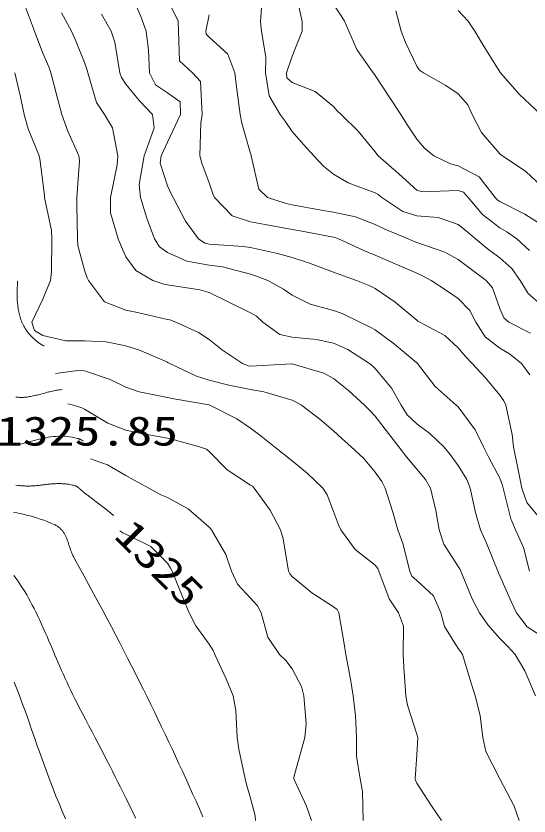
# Model space of a CAD drawing. Units: millimetres at full size, sheet at 1:500; details may follow other scales. Extents: x -209175 to 420500, y 0 to 351151.
# Drawn here: x 129463 to 141815, y 95440 to 114699 of the extents above; entities that cross this region are included whole.
import ezdxf
from ezdxf.enums import TextEntityAlignment as Align

# ---------------------------------------------------------------- set-up
doc = ezdxf.new("R2010")
doc.units = ezdxf.units.MM
doc.header["$LTSCALE"] = 500
for name, color, linetype, lineweight in [('D-BGD-HICN', 7, 'Continuous', 13), ('D-BGD-LWCN', 8, 'Continuous', 13), ('D-BGD-TXT', 7, 'Continuous', 13)]:
    doc.layers.add(name, color=color, linetype=linetype, lineweight=lineweight)
doc.styles.add('ＭＳ ゴシック', font='')
doc.styles.get('ＭＳ ゴシック').set_extended_font_data('MS Gothic')

msp = doc.modelspace()

# ---------------------------------------------------------------- linework, layer by layer
at = {"layer": 'D-BGD-HICN'}
for points in [[(141829.9, 109049.9), (141520.9, 109331), (141279.2, 109499.2), (141111, 109602.7), (140698.7, 109918.7), (140346.4, 110331), (140237, 110457), (140111, 110501.8), (139243.5, 110463.5), (139111, 110506.3), (138678.8, 110898.8), (138184.1, 111331), (138150, 111370), (138111, 111429.9), (137704.3, 111924.3), (137290, 112331), (137198.7, 112418.7), (137111, 112519.1), (136665.4, 112885.4), (136111, 113099.7), (135988, 113208), (135975.7, 113331), (136111, 113730.3), (136352.6, 114331), (136350.1, 114570.1), (136185.3, 115331)], [(141830.2, 101331), (141679.6, 101899.6), (141492.6, 102331), (141373.6, 102593.6), (141193.1, 103331), (141177.8, 103397.8), (141111, 103574.6), (140849.8, 104069.8), (140722.7, 104331), (140520.1, 104740.1), (140111, 105291.8), (140089.9, 105309.9), (140060.3, 105331), (139557.4, 105777.4), (139129.2, 106331), (139120, 106340), (139111, 106347.6), (138577.1, 106797.1), (138111, 107142), (137991, 107211), (137744.2, 107331), (137319.6, 107539.6), (137111, 107612.3), (136543.2, 107763.2), (136111, 107980.7), (135903.7, 108123.7), (135524.2, 108331), (135225.8, 108445.8), (135111, 108481.9), (134437.1, 108657.1), (134111, 108701.9), (133578.9, 108798.9), (133111, 109003), (132921.1, 109141.1), (132797.4, 109331), (132615.2, 109835.2), (132463.3, 110331), (132425.5, 110645.5), (132550.7, 111331), (132787.4, 112007.4), (132750.1, 112331), (132434.9, 112654.9), (132111, 113054.6), (132000.3, 113220.3), (131961.1, 113331), (131845.7, 114065.7), (131756.8, 114331), (131524.7, 114744.7)], [(137819, 95331), (137808, 96028), (137748, 96331), (137662.5, 96882.5), (137662.1, 97331), (137636, 97856), (137580.6, 98331), (137514.6, 98734.6), (137403.3, 99331), (137363.9, 99583.9), (137236.1, 100331), (137193.6, 100413.6), (137111, 100477.5), (136589.5, 100809.5), (136111, 101207.2), (136052.9, 101272.9), (136024.9, 101331), (135895, 102115), (135832.3, 102331), (135579.1, 102799.1), (135200.6, 103331), (135156.1, 103376.1), (135111, 103406.1), (134551, 103771), (134111, 104217.2), (134049.7, 104269.7), (133884.6, 104331), (133275.2, 104495.2), (133111, 104532.9), (132438, 104658), (132111, 104728), (131675.8, 104895.8), (131111, 105234), (131046.8, 105266.8), (130850.7, 105331), (130712.1, 105362.5)], [(131815.7, 102670.3), (131801.4, 102683.1), (131787.1, 102695.8), (131772.7, 102708.4), (131758.3, 102720.9), (131743.7, 102733.3), (131729.1, 102745.6), (131714.5, 102757.8), (131699.7, 102770), (131684.9, 102782.1), (131670, 102794.2), (131655, 102806.2), (131639.9, 102818.1), (131624.8, 102830.1), (131609.6, 102842), (131594.3, 102853.9), (131578.9, 102865.7), (131563.4, 102877.6), (131547.8, 102889.5), (131532.2, 102901.3), (131516.5, 102913.2), (131500.6, 102925.1), (131484.7, 102937.1), (131468.7, 102949.1), (131452.6, 102961.1), (131436.4, 102973.2), (131420.1, 102985.3), (131403.8, 102997.5), (131387.3, 103009.8), (131370.7, 103022.1), (131354, 103034.5), (131337.2, 103047.1), (131320.4, 103059.7), (131303.4, 103072.4), (131286.3, 103085.3), (131269.1, 103098.2), (131251.8, 103111.3), (131234.4, 103124.6), (131216.9, 103137.9), (131199.3, 103151.5), (131181.5, 103165.1), (131163.7, 103179), (131145.7, 103193), (131127.6, 103207.2), (131109.4, 103221.5), (131091.1, 103236.1), (131072.7, 103250.9), (131054.2, 103265.8), (131035.5, 103281), (131032, 103283.9), (131028.5, 103286.8), (131025.1, 103289.7), (131021.8, 103292.6), (131018.6, 103295.5), (131015.4, 103298.4), (131012.3, 103301.3), (131009.3, 103304.1), (131006.3, 103307), (131003.3, 103309.8), (131000.4, 103312.6), (130997.5, 103315.4), (130994.7, 103318.1), (130991.9, 103320.9), (130989.1, 103323.6), (130986.3, 103326.3), (130983.6, 103329), (130980.8, 103331.6), (130978.1, 103334.3), (130975.3, 103336.9), (130972.6, 103339.4), (130969.9, 103342), (130967.1, 103344.5), (130964.4, 103346.9), (130961.6, 103349.3), (130958.8, 103351.7), (130956, 103354.1), (130953.1, 103356.4), (130950.2, 103358.7), (130947.3, 103360.9), (130944.3, 103363.1), (130941.3, 103365.2), (130938.2, 103367.3), (130935, 103369.3), (130931.8, 103371.3), (130928.6, 103373.3), (130925.2, 103375.1), (130921.8, 103377), (130918.3, 103378.7), (130914.7, 103380.5), (130911.1, 103382.1), (130907.3, 103383.7), (130903.5, 103385.3), (130899.5, 103386.8), (130895.5, 103388.2), (130891.3, 103389.5), (130887, 103390.8), (130882.6, 103392), (130850.6, 103400.2), (130819, 103407.5), (130787.9, 103414), (130757.2, 103419.7), (130727, 103424.7), (130697.1, 103429), (130667.7, 103432.6), (130638.6, 103435.5), (130609.8, 103437.9), (130581.3, 103439.6), (130553.1, 103440.9), (130525.2, 103441.6), (130497.6, 103441.8), (130470.1, 103441.5), (130442.9, 103440.9), (130415.8, 103439.8), (130388.9, 103438.4), (130362.2, 103436.7), (130335.5, 103434.7), (130308.9, 103432.4), (130282.5, 103429.9), (130256, 103427.3), (130229.6, 103424.4), (130203.2, 103421.5), (130176.7, 103418.4), (130150.3, 103415.3), (130123.7, 103412.2), (130097.1, 103409), (130070.4, 103405.9), (130043.5, 103402.9), (130016.5, 103399.9), (129989.4, 103397.1), (129962, 103394.5), (129934.4, 103392.1), (129906.6, 103389.9), (129878.5, 103387.9), (129850.2, 103386.3), (129821.5, 103385), (129792.5, 103384), (129763.2, 103383.5), (129733.4, 103383.3), (129703.3, 103383.6), (129672.8, 103384.5), (129641.9, 103385.8), (129610.5, 103387.7), (129578.6, 103390.2), (129546.2, 103393.3), (129513.3, 103397), (129460.8, 103403.4)]]:
    msp.add_lwpolyline(points, dxfattribs=at)
at = {"layer": 'D-BGD-LWCN'}
for points in [[(142111, 102572.8), (141764.9, 102984.9), (141644.4, 103331), (141551.6, 103771.6), (141441.8, 104331), (141406, 104626), (141258, 105331), (141211.9, 105431.9), (141111, 105573.7), (140766.6, 105986.6), (140444, 106331), (140282.2, 106502.2), (140111, 106707.9), (139787.8, 107007.8), (139183.1, 107331), (139135.1, 107355.1), (139111, 107373.1), (138592.7, 107812.7), (138111, 108140.5), (137985.3, 108205.3), (137663.7, 108331), (137256.3, 108476.3), (137111, 108532.6), (136529, 108749), (136111, 108881.4), (135757.9, 108977.9), (135111, 109124), (134930.1, 109150.1), (134111, 109207.7), (134009.5, 109229.5), (133860.6, 109331), (133543.2, 109763.2), (133245.6, 110331), (133201.7, 110421.7), (133111, 110611.4), (132932.3, 111152.3), (132954.8, 111331), (133111, 111664.7), (133425.9, 112331), (133416, 112636), (133111, 112848.8), (132821.9, 113041.9), (132679.9, 113331), (132652.6, 113872.6), (132600, 114331), (132469.2, 114689.2), (132195, 115331)], [(142111, 107743.5), (141795.5, 108015.5), (141601.3, 108331), (141402.5, 108622.5), (141111, 108874.6), (140850.5, 109070.5), (140527.3, 109331), (140305.6, 109525.6), (140111, 109683.4), (139628.8, 109848.8), (139111, 109892.1), (138775.1, 109995.1), (138268.1, 110331), (138182.5, 110402.5), (138111, 110444.4), (137462.2, 110682.2), (137111, 110888), (136867.2, 111087.2), (136630.8, 111331), (136385.1, 111605.1), (136111, 111916.9), (135943.3, 112163.3), (135827, 112331), (135557.5, 112777.5), (135470.7, 113331), (135482.3, 113702.3), (135375.2, 114331), (135349.7, 114569.7), (135402.3, 115331)], [(141837.8, 106057.8), (141636.8, 106331), (141342.4, 106562.4), (141111, 106699.5), (140755.8, 106975.8), (140530.9, 107331), (140388.1, 107608.1), (140111, 107897.7), (139851.6, 108071.6), (139455.8, 108331), (139233.7, 108453.7), (139111, 108506.9), (138536.4, 108756.4), (138111, 108940.7), (137836.4, 109056.4), (137228.1, 109331), (137144.3, 109364.3), (137111, 109373), (136304.5, 109524.5), (136111, 109559.2), (135459.8, 109679.8), (135111, 109739.8), (134668.6, 109888.6), (134239.9, 110331), (134198.7, 110418.7), (134111, 110681), (133935.7, 111155.7), (133888.5, 111331), (133910.9, 112130.9), (133942.1, 112331), (133903.5, 113123.5), (133711.8, 113331), (133400.7, 113620.7), (133378.8, 114331), (133366.4, 114586.4), (133111, 115092.5)], [(142111, 109681.4), (141711, 109931), (141111, 110229.5), (141050.5, 110270.5), (141003.5, 110331), (140611, 110831), (140111, 111091.8), (139922.5, 111142.5), (139519.6, 111331), (139298.8, 111518.8), (139111, 111737.1), (138875, 112095), (138728.4, 112331), (138481.4, 112701.4), (138111, 113269.5), (138084, 113304), (138060.2, 113331), (137668.7, 113888.7), (137480.2, 114331), (137367.6, 114587.6), (137111, 114987.7)], [(141970, 98331), (141714.9, 98934.9), (141484.4, 99331), (141303.1, 99523.1), (141111, 99716.5), (140825.2, 100045.2), (140621.6, 100331), (140447.4, 100667.4), (140172.7, 101331), (140153.8, 101373.8), (140111, 101446.8), (139767, 101987), (139650, 102331), (139574.3, 102794.3), (139445.7, 103331), (139323.9, 103543.9), (139111, 103785.8), (138865, 104085), (138679.7, 104331), (138431.1, 104651.1), (138111, 105061.9), (137983.9, 105203.9), (137850.8, 105331), (137465.8, 105685.8), (137111, 105975.3), (136877.2, 106097.2), (136111, 106324.3), (136104.7, 106324.7), (135111, 106268.3), (135055.2, 106275.2), (134915.7, 106331), (134436.2, 106656.2), (134111, 106908.1), (133857.3, 107077.3), (133312.9, 107331), (133163.2, 107383.2), (133111, 107396.2), (132349.2, 107569.2), (132111, 107616.8), (131594.2, 107814.2), (131206.3, 108331), (131177.9, 108397.9), (131111, 108580.3), (130954.5, 109174.5), (130940.5, 109331), (130928.1, 110148.1), (130928.6, 110331), (130990.6, 111210.6), (130972.6, 111331), (130708.6, 111928.6), (130565.3, 112331), (130471, 112691), (130301, 113331), (130251.6, 113471.6), (130111, 113807.9), (129964.2, 114184.2), (129906.4, 114331), (129688.5, 114908.5)], [(142111, 110607.5), (141736.4, 110956.4), (141180.1, 111331), (141137.8, 111357.8), (141111, 111379.8), (140670.9, 111890.9), (140448.5, 112331), (140338.2, 112558.2), (140111, 112822.3), (139809.5, 113029.5), (139271.3, 113331), (139176.8, 113396.8), (139111, 113493.3), (138839.6, 114059.6), (138736.7, 114331), (138605.7, 114825.7)], [(142101.1, 112331), (141586.7, 112806.7), (141126.9, 113331), (141119.6, 113339.6), (141111, 113351.4), (140738.6, 113958.6), (140511.3, 114331), (140351, 114571), (140111, 114831.3)], [(142111, 99776), (141774.1, 99994.1), (141514.1, 100331), (141381.7, 100601.7), (141111, 101223.4), (141076.5, 101296.5), (141061.3, 101331), (140788, 102008), (140649.2, 102331), (140523.1, 102743.1), (140401, 103331), (140318.6, 103538.6), (140111, 103877.1), (139920.5, 104140.5), (139761.2, 104331), (139429.3, 104649.3), (139111, 104882.1), (138879.5, 105099.5), (138734.9, 105331), (138514.2, 105734.2), (138111, 106216.8), (138051.7, 106271.7), (137977.4, 106331), (137453.1, 106673.1), (137111, 106820.6), (136694.7, 106914.7), (136111, 106969.2), (135812.5, 107032.5), (135408.9, 107331), (135251, 107471), (135111, 107555.3), (134589.6, 107809.6), (134111, 108041.1), (133889.9, 108109.9), (133111, 108224.8), (133024.1, 108244.1), (132760.9, 108331), (132348.5, 108568.5), (132111, 108900.1), (131977.2, 109197.2), (131920.5, 109331), (131739.8, 109959.8), (131738.5, 110331), (131897.5, 111117.5), (131916.1, 111331), (131788.4, 112008.4), (131590.5, 112331), (131400.1, 112620.1), (131192.3, 113331), (131176.1, 113396.1), (131111, 113577.7), (130897.8, 114117.8), (130798.2, 114331), (130556.2, 114776.2)], [(141847.2, 107067.2), (141327.8, 107331), (141209.6, 107429.6), (141111, 107655.7), (140932.9, 108152.9), (140786, 108331), (140400.1, 108620.1), (140111, 108836.2), (139790.4, 109010.4), (139111, 109246.6), (139050.2, 109270.2), (138904.6, 109331), (138345.3, 109565.3), (138111, 109679), (137640.8, 109860.8), (137111, 109973.7), (136807.1, 110027.1), (136111, 110155.8), (135966.6, 110186.6), (135516.6, 110331), (135306.6, 110526.6), (135128.9, 111331), (135125, 111345), (135111, 111385.1), (134900.9, 112120.9), (134860.2, 112331), (134774.4, 112994.4), (134733.7, 113331), (134559.6, 113779.6), (134111, 114189.6), (134038.7, 114258.7), (134030.3, 114331), (134111, 114730)], [(141579.7, 95331), (141456.1, 95676.1), (141114.2, 96331), (141112.9, 96332.9), (141111, 96336.5), (140774.9, 96994.9), (140703.6, 97331), (140636, 97856), (140515.2, 98331), (140421.3, 98641.3), (140211.2, 99331), (140174.1, 99394.1), (140111, 99472.3), (139783, 100003), (139691.7, 100331), (139517, 100737), (139111, 101110.1), (138995.6, 101215.6), (138946.3, 101331), (138776.9, 101996.9), (138659.5, 102331), (138532.3, 102752.3), (138354.4, 103331), (138269.2, 103489.2), (138111, 103716.6), (137830.6, 104050.6), (137533.7, 104331), (137310.2, 104530.2), (137111, 104711.2), (136774.9, 104994.9), (136335.7, 105331), (136193.1, 105413.1), (136111, 105447.4), (135432, 105652), (135111, 105706.1), (134590.2, 105810.2), (134111, 105934.8), (133809.1, 106029.1), (133164.4, 106331), (133130.9, 106350.9), (133111, 106362.5), (132435.9, 106655.9), (132111, 106759.3), (131635.1, 106855.1), (131111, 106877.3), (130659.2, 106879.2), (130111, 107007.7), (129910.8, 107130.8), (129845.1, 107331), (130111, 107885.3), (130294.8, 108331), (130317.1, 108537.1), (130329.4, 109331), (130316.2, 109536.2), (130151.4, 110331), (130145.8, 110365.8), (130111, 110696.1), (130038.4, 111258.4), (130017.3, 111331), (129758.7, 111978.7), (129660.8, 112331), (129561.8, 112781.8), (129432.2, 113331)], [(129501.9, 108315), (129499.6, 108277.8), (129497.6, 108240.8), (129495.8, 108204), (129494.2, 108167.4), (129493, 108131), (129492, 108094.7), (129491.3, 108058.7), (129490.9, 108022.8), (129491, 107987.2), (129491.4, 107951.8), (129492.2, 107916.6), (129493.5, 107881.6), (129495.2, 107846.8), (129497.5, 107812.3), (129500.2, 107778), (129503.5, 107744), (129507.4, 107710.2), (129511.9, 107676.6), (129516.9, 107643.3), (129522.6, 107610.3), (129529, 107577.5), (129536.1, 107545), (129543.9, 107512.8), (129552.4, 107480.8), (129561.7, 107449.1), (129571.7, 107417.7), (129582.6, 107386.6), (129594.4, 107355.8), (129607, 107325.3), (129620.4, 107295.1), (129634.8, 107265.2), (129650.2, 107235.7), (129666.5, 107206.4), (129683.7, 107177.5), (129702, 107148.9), (129721.4, 107120.6), (129741.8, 107092.7), (129763.3, 107065.1), (129785.9, 107037.9), (129809.6, 107011), (129834.5, 106984.5), (129860.6, 106958.3), (129887.9, 106932.5), (129916.4, 106907.1), (129946.2, 106882), (129977.3, 106857.3), (130009.6, 106833), (130043.4, 106809.1), (130045.4, 106807.8), (130047.4, 106806.4), (130049.5, 106805), (130051.5, 106803.7), (130053.5, 106802.3), (130055.5, 106801), (130057.5, 106799.7), (130059.6, 106798.4), (130061.6, 106797.1), (130063.6, 106795.9), (130065.6, 106794.6), (130067.7, 106793.4), (130069.7, 106792.2), (130071.7, 106791), (130073.7, 106789.8), (130075.7, 106788.6), (130077.8, 106787.4), (130079.8, 106786.3), (130081.8, 106785.1), (130083.8, 106784), (130085.8, 106782.9), (130087.9, 106781.8), (130089.9, 106780.7), (130091.9, 106779.6), (130093.9, 106778.6), (130095.9, 106777.5), (130098, 106776.5), (130100, 106775.5), (130102, 106774.4), (130104, 106773.5), (130106, 106772.5), (130108, 106771.5), (130110, 106770.5), (130112.1, 106769.6), (130114.1, 106768.7), (130116.1, 106767.7), (130118.1, 106766.8), (130120.1, 106765.9), (130122.1, 106765), (130124.1, 106764.2), (130126.2, 106763.3), (130128.2, 106762.5), (130130.2, 106761.6), (130132.2, 106760.8), (130134.2, 106760), (130136.2, 106759.2), (130138.2, 106758.4), (130140.2, 106757.6)], [(139706.3, 95331), (139465, 95685), (139111, 96232), (139079.1, 96299.1), (139075.4, 96331), (139111, 96914.3), (139137.1, 97331), (139132.7, 97352.7), (139111, 97409.3), (138887.8, 98107.8), (138850.7, 98331), (138803.5, 99023.5), (138787.4, 99331), (138791.3, 100011.3), (138671.6, 100331), (138446, 100666), (138196, 101331), (138174.9, 101394.9), (138111, 101476.7), (137631.4, 101851.4), (137284.6, 102331), (137231.6, 102451.6), (137111, 102773.3), (136955.1, 103175.1), (136854.8, 103331), (136475.4, 103695.4), (136111, 103987.8), (135918.8, 104138.8), (135685.1, 104331), (135365.4, 104585.4), (135111, 104777.5), (134777.5, 104997.5), (134130.6, 105331), (134115.7, 105335.7), (134111, 105336.9), (133265.5, 105485.4), (133111, 105514.7), (132428.4, 105648.4), (132111, 105767), (131729.1, 105949.1), (131111, 106158.5), (130948.2, 106168.2), (130411.8, 106095.1)], [(129461.5, 105525.2), (129491, 105521.5), (129520.6, 105518.8), (129550.2, 105517.2), (129579.8, 105516.6), (129609.5, 105516.9), (129639.3, 105518.1), (129669.1, 105520.1), (129698.9, 105522.9), (129728.9, 105526.4), (129758.8, 105530.6), (129788.9, 105535.4), (129819, 105540.8), (129849.2, 105546.8), (129879.5, 105553.2), (129909.9, 105560), (129940.3, 105567.1), (129970.8, 105574.6), (130001.4, 105582.3), (130032.1, 105590.3), (130062.9, 105598.4), (130093.8, 105606.6), (130124.8, 105614.8), (130155.9, 105623), (130187.2, 105631.2), (130218.5, 105639.3), (130249.9, 105647.2), (130281.5, 105654.9), (130313.1, 105662.4), (130344.9, 105669.5), (130376.9, 105676.2), (130408.9, 105682.6), (130441.1, 105688.5), (130473.4, 105693.8), (130505.9, 105698.6), (130538.5, 105702.7), (130571.3, 105706.1)], [(131079.4, 104466.5), (131077, 104468.1), (131074.7, 104469.7), (131072.3, 104471.4), (131069.8, 104472.9), (131067.4, 104474.5), (131065, 104476.1), (131062.5, 104477.7), (131060, 104479.2), (131057.5, 104480.8), (131055, 104482.3), (131052.5, 104483.8), (131049.9, 104485.3), (131047.3, 104486.8), (131044.8, 104488.2), (131042.2, 104489.7), (131039.5, 104491.1), (131036.9, 104492.6), (131034.2, 104494), (131031.5, 104495.4), (131028.8, 104496.8), (131026.1, 104498.2), (131023.4, 104499.5), (131020.6, 104500.9), (131017.8, 104502.2), (131015, 104503.5), (131012.2, 104504.9), (131009.3, 104506.2), (131006.4, 104507.4), (131003.5, 104508.7), (131000.6, 104509.9), (130997.6, 104511.2), (130994.7, 104512.4), (130991.7, 104513.6), (130988.6, 104514.8), (130985.6, 104516), (130982.5, 104517.1), (130979.4, 104518.3), (130976.2, 104519.4), (130973.1, 104520.5), (130969.9, 104521.6), (130966.7, 104522.7), (130963.4, 104523.8), (130960.1, 104524.8), (130956.8, 104525.9), (130953.5, 104526.9), (130950.1, 104527.9), (130946.7, 104528.9), (130943.3, 104529.8), (130878.3, 104546.3), (130813.5, 104559.4), (130748.9, 104569.3), (130684.5, 104576.3), (130620.4, 104580.5), (130556.4, 104582.1), (130492.8, 104581.2), (130429.3, 104578), (130366.1, 104572.7), (130303.2, 104565.4), (130240.6, 104556.4), (130178.2, 104545.8), (130116.1, 104533.7), (130054.3, 104520.4), (129992.8, 104505.9), (129931.5, 104490.6), (129870.6, 104474.5), (129810, 104457.9), (129749.8, 104440.8), (129689.8, 104423.5), (129630.2, 104406.1), (129571, 104388.9), (129512.1, 104371.9), (129453.6, 104355.4)], [(136575.3, 95331), (136458.4, 95678.4), (136152.5, 96331), (136152, 96372), (136418.7, 97331), (136445.7, 97665.7), (136396.6, 98331), (136339.2, 98559.2), (136111, 98985.9), (135959.4, 99179.4), (135804.8, 99331), (135527, 99747), (135364.2, 100331), (135281.7, 100501.7), (135111, 100687.3), (134799.4, 101019.4), (134648.1, 101331), (134511.5, 101731.5), (134173.5, 102331), (134143.6, 102363.6), (134111, 102395), (133611.7, 102831.7), (133111, 103106.2), (132953.7, 103173.7), (132664.5, 103331), (132308.5, 103528.5), (132111, 103639.9), (131669.9, 103889.9), (131253.5, 104041.9)], [(133963.1, 95422.8), (133880.2, 95608.9), (133797.5, 95793.4), (133715.1, 95976.6), (133632.8, 96158.6), (133550.5, 96339.5), (133468.2, 96519.5), (133385.6, 96698.8), (133302.8, 96877.5), (133219.7, 97055.8), (133136, 97233.9), (133051.8, 97412), (132967, 97590.1), (132881.4, 97768.6), (132795, 97947.5), (132707.6, 98126.9), (132619.3, 98307.2), (132529.7, 98488.4), (132439, 98670.6), (132347, 98854.2), (132253.5, 99039.2), (132158.5, 99225.7), (132061.9, 99414.1), (131963.6, 99604.4), (131863.6, 99796.8), (131761.6, 99991.4), (131657.7, 100188.5), (131551.6, 100388.1), (131443.4, 100590.5), (131332.9, 100795.9), (131220.1, 101004.3), (131104.8, 101216), (130986.9, 101431.2), (130866.4, 101649.9), (130855.6, 101670), (130845.3, 101690.1), (130835.4, 101710.2), (130826.1, 101730.4), (130817.1, 101750.5), (130808.5, 101770.6), (130800.3, 101790.7), (130792.4, 101810.7), (130784.8, 101830.8), (130777.5, 101850.7), (130770.4, 101870.6), (130763.5, 101890.4), (130756.7, 101910.1), (130750.1, 101929.7), (130743.6, 101949.2), (130737.2, 101968.5), (130730.8, 101987.7), (130724.5, 102006.8), (130718.1, 102025.7), (130711.7, 102044.5), (130705.2, 102063), (130698.5, 102081.4), (130691.8, 102099.6), (130684.8, 102117.6), (130677.7, 102135.3), (130670.3, 102152.8), (130662.7, 102170.1), (130654.7, 102187.1), (130646.5, 102203.8), (130637.8, 102220.3), (130628.8, 102236.4), (130619.3, 102252.3), (130609.4, 102267.8), (130599, 102283.1), (130588.1, 102298), (130576.7, 102312.5), (130564.6, 102326.7), (130552, 102340.5), (130538.7, 102354), (130524.7, 102367.1), (130510, 102379.7), (130494.6, 102392), (130478.5, 102403.8), (130461.5, 102415.2), (130443.7, 102426.2), (130425, 102436.7), (130405.5, 102446.7), (130385, 102456.3), (130299.2, 102493.2), (130214.3, 102527.5), (130130.1, 102559.2), (130046.6, 102588.5), (129963.9, 102615.4), (129881.8, 102640.1), (129800.4, 102662.8), (129719.5, 102683.5), (129639.3, 102702.3), (129559.5, 102719.5), (129480.3, 102735.1), (129401.6, 102749.2)], [(135226.6, 95331), (135221, 95441), (135111, 95867.4), (135008.1, 96228.1), (134977.4, 96331), (134824.9, 97044.9), (134792.1, 97331), (134759.5, 97979.5), (134694.1, 98331), (134519.5, 98739.5), (134249.5, 99331), (134207.2, 99427.2), (134111, 99574.1), (133795.7, 100015.7), (133633.8, 100331), (133481, 100701), (133223.8, 101331), (133187.1, 101407.1), (133111, 101529.4), (132709.6, 101929.6), (132111, 102223.9), (132038.9, 102258.9), (131966.4, 102302.8)], [(132346.1, 95388.3), (132286.6, 95510.5), (132226.5, 95633.2), (132165.8, 95756.4), (132104.4, 95880.4), (132042.4, 96005.2), (131979.5, 96130.9), (131915.9, 96257.7), (131851.3, 96385.6), (131785.8, 96514.9), (131719.3, 96645.5), (131651.7, 96777.7), (131583, 96911.5), (131513.2, 97047.1), (131442.1, 97184.6), (131369.7, 97324), (131296, 97465.6), (131220.8, 97609.4), (131144.3, 97755.5), (131066.1, 97904.2), (130986.4, 98055.4), (130933.2, 98157.6), (130881.7, 98258.8), (130831.9, 98359), (130783.6, 98458.3), (130736.9, 98556.7), (130691.4, 98654.1), (130647.2, 98750.7), (130604.2, 98846.3), (130562.1, 98941.1), (130521, 99035), (130480.6, 99128.1), (130441, 99220.4), (130401.9, 99311.8), (130363.3, 99402.5), (130325.1, 99492.4), (130287.1, 99581.6), (130249.3, 99670), (130211.5, 99757.8), (130173.6, 99844.8), (130135.5, 99931.1), (130097.1, 100016.8), (130058.4, 100101.8), (130019.1, 100186.2), (129979.1, 100270), (129938.5, 100353.1), (129897, 100435.7), (129854.5, 100517.7), (129811, 100599.2), (129766.3, 100680.2), (129720.3, 100760.6), (129672.9, 100840.5), (129624.1, 100920), (129573.6, 100999), (129521.4, 101077.5), (129467.3, 101155.6), (129411.3, 101233.4)], [(130654.5, 95374.4), (130575.2, 95555.9), (130499.1, 95736.9), (130425.8, 95917.2), (130355, 96096.9), (130286.5, 96275.8), (130220, 96453.9), (130155.3, 96631.1), (130092.1, 96807.3), (130030, 96982.5), (129968.9, 97156.5), (129908.4, 97329.4), (129848.4, 97501), (129788.4, 97671.4), (129728.4, 97840.3), (129667.9, 98007.8), (129606.7, 98173.7), (129544.6, 98338.1), (129481.2, 98500.8), (129416.4, 98661.7)]]:
    msp.add_lwpolyline(points, dxfattribs=at)

# ---------------------------------------------------------------- texts
at = {"layer": 'D-BGD-HICN', "style": 'ＭＳ ゴシック', "width": 1.3}
msp.add_text('1325', height=705, rotation=314.981, dxfattribs=at).set_placement((133171.9, 101774), align=Align.TOP_CENTER)
at = {"layer": 'D-BGD-TXT', "style": 'ＭＳ ゴシック', "width": 1.3}
msp.add_text('1325.85', height=705, rotation=359.993, dxfattribs=at).set_placement((129000.4, 105062.1), align=Align.TOP_LEFT)

doc.saveas('drawing.dxf')
